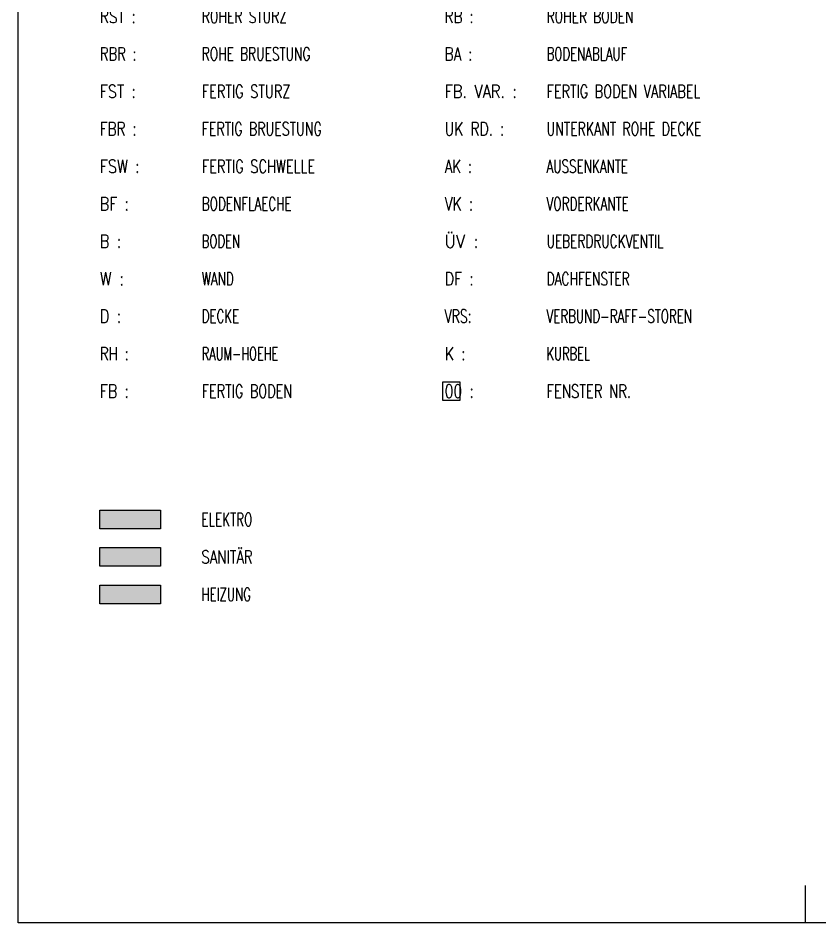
# Model space of a CAD drawing. Header units: millimetres. Extents: x -2875 to 2875, y -1485 to 1485.
# Drawn here: x -2875 to -1805, y -1485 to -278 of the extents above; entities that cross this region are included whole.
import ezdxf
from ezdxf.enums import TextEntityAlignment as Align

# ---------------------------------------------------------------- set-up
doc = ezdxf.new("R2010")
doc.units = ezdxf.units.MM
doc.header["$LTSCALE"] = 50
doc.layers.get('0').update_dxf_attribs({"linetype": 'CONTINUOUS'})
doc.layers.add('L', color=7, linetype='CONTINUOUS')
doc.layers.add('SCHRAFF', color=7, linetype='CONTINUOUS')
doc.styles.add('OUTLINE', font='OUTLINE')
doc.styles.add('SIMPLEX', font='simplex')

# ---------------------------------------------------------------- blocks, each defined once
blk = doc.blocks.new('aussp')
at = {"layer": 'SCHRAFF'}
blk.add_hatch(color=51, dxfattribs=at).paths.add_polyline_path([(-2765.999895, -959.219145), (-2684.999895, -959.219145), (-2684.999895, -934.219145), (-2765.999895, -934.219145), (-2765.999895, -959.219145)], is_closed=False, flags=16)
blk = doc.blocks.new('aussp-2')
at = {"layer": 'SCHRAFF'}
blk.add_hatch(color=131, dxfattribs=at).paths.add_polyline_path([(-2765.999895, -1009.219145), (-2684.999895, -1009.219145), (-2684.999895, -984.219145), (-2765.999895, -984.219145), (-2765.999895, -1009.219145)], is_closed=False, flags=16)
blk = doc.blocks.new('aussp-3')
at = {"layer": 'SCHRAFF'}
blk.add_hatch(color=191, dxfattribs=at).paths.add_polyline_path([(-2765.999895, -1059.219145), (-2684.999895, -1059.219145), (-2684.999895, -1034.219145), (-2765.999895, -1034.219145), (-2765.999895, -1059.219145)], is_closed=False, flags=16)
blk = doc.blocks.new('legende-2')
at = {"layer": 'SCHRAFF', "linetype": 'Continuous'}
h = blk.add_hatch(dxfattribs=at)
h.set_pattern_fill('_U', color=4, style=0, pattern_type=0)
h.set_pattern_definition([(45, (0, 0), (-3.535534, 3.535534), []), (-45, (0, 0), (3.535534, 3.535534), [])])
h.paths.add_polyline_path([(-2765.9999, -138.028586), (-2685.999895, -138.028586), (-2685.999895, -113.028586), (-2765.9999, -113.028586), (-2765.9999, -138.028586)], is_closed=False, flags=16)
h = blk.add_hatch(dxfattribs=at)
h.set_pattern_fill('_U', color=4, style=0, pattern_type=0)
h.set_pattern_definition([(45, (0, 0), (-7.071067, 7.07107), [])])
h.paths.add_polyline_path([(-2305.999895, -188.028591), (-2225.999895, -188.028591), (-2225.999895, -163.028591), (-2305.999895, -163.028591), (-2305.999895, -188.028591)], is_closed=False, flags=16)
h = blk.add_hatch(dxfattribs=at)
h.set_pattern_fill('_U', color=4, style=0, pattern_type=0)
h.set_pattern_definition([(-45, (0, 0), (5.3033, 5.3033), [])])
h.paths.add_polyline_path([(-2225.999895, -213.028586), (-2305.999895, -213.028586), (-2305.999895, -238.028586), (-2225.999895, -238.028586), (-2225.999895, -213.028586)], is_closed=False, flags=16)
at = {"layer": 'L', "color": 3, "linetype": 'Continuous'}
for p, q in [((-2685.999895, -113.028586), (-2765.9999, -113.028586)), ((-2765.9999, -113.028586), (-2765.9999, -138.028586)), ((-2685.999895, -138.028586), (-2685.999895, -113.028586)), ((-2225.999895, -113.028591), (-2305.999895, -113.028591)), ((-2305.999895, -113.028591), (-2305.999895, -138.028591)), ((-2225.999895, -138.028591), (-2225.999895, -113.028591)), ((-2765.9999, -138.028586), (-2685.999895, -138.028586)), ((-2305.999895, -138.028591), (-2225.999895, -138.028591)), ((-2685.999895, -163.028586), (-2765.9999, -163.028586)), ((-2765.9999, -163.028586), (-2765.9999, -188.028586)), ((-2685.999895, -188.028586), (-2685.999895, -163.028586)), ((-2225.999895, -163.028591), (-2305.999895, -163.028591)), ((-2305.999895, -163.028591), (-2305.999895, -188.028591)), ((-2225.999895, -188.028591), (-2225.999895, -163.028591)), ((-2765.9999, -188.028586), (-2685.999895, -188.028586)), ((-2305.999895, -188.028591), (-2225.999895, -188.028591)), ((-2685.999895, -213.028581), (-2765.9999, -213.028581)), ((-2765.9999, -213.028581), (-2765.9999, -238.028581)), ((-2685.999895, -238.028581), (-2685.999895, -213.028581)), ((-2305.999895, -213.028586), (-2225.999895, -213.028586)), ((-2305.999895, -238.028586), (-2305.999895, -213.028586)), ((-2225.999895, -213.028586), (-2225.999895, -238.028586)), ((-2765.9999, -238.028581), (-2685.999895, -238.028581)), ((-2225.999895, -238.028586), (-2305.999895, -238.028586)), ((-2285.12489, -763.704361), (-2308.62489, -763.704361)), ((-2308.62489, -763.704361), (-2308.62489, -787.352801)), ((-2285.12489, -787.352801), (-2285.12489, -763.704361)), ((-2308.62489, -787.352801), (-2285.12489, -787.352801))]:
    blk.add_line(p, q, dxfattribs=at)
at = {"layer": 'L', "color": 2, "style": 'OUTLINE', "width": 0.790155}
blk.add_text('L E G E N D E:', height=15, dxfattribs=at).set_placement((-2765.996155, -66.42859))
at = {"layer": 'L', "color": 1, "style": 'SIMPLEX'}
for s, width, p in [('BETON', 0.669643, (-2629.999895, -125.528585)), ('VORF. BETONELEMENTE', 0.715625, (-2169.999895, -125.528585)), ('KONSTRUKTION/D%%196MMUNG', 0.671374, (-2629.999895, -175.528585)), ('BACKSTEIN', 0.686044, (-2169.999895, -175.528585)), ('HOLZFASER-PLATTEN', 0.673079, (-2629.999895, -225.52858)), ('KALKSANDSTEIN', 0.677635, (-2169.999895, -225.52858)), ('RST :', 0.771654, (-2765.999895, -275.52858)), ('ROHER STURZ', 0.689166, (-2629.999895, -275.52858)), ('RB :', 0.76, (-2305.999895, -275.52858)), ('ROHER BODEN', 0.684411, (-2169.999895, -275.52858)), ('RBR :', 0.735, (-2765.999895, -325.52858)), ('ROHE BRUESTUNG', 0.681514, (-2629.999895, -325.52858)), ('BA :', 0.761311, (-2305.999895, -325.52858)), ('BODENABLAUF', 0.655577, (-2169.999895, -325.52858)), ('FST :', 0.80109, (-2765.999895, -375.52858)), ('FERTIG STURZ', 0.723682, (-2629.999895, -375.52858)), ('FB. VAR. :', 0.813731, (-2305.999895, -375.52858)), ('FERTIG BODEN VARIABEL', 0.72, (-2169.999895, -375.52858)), ('FBR :', 0.761658, (-2765.999895, -425.52858)), ('FERTIG BRUESTUNG', 0.704907, (-2629.999895, -425.52858)), ('UK RD. :', 0.776361, (-2305.999895, -425.52858)), ('UNTERKANT ROHE DECKE', 0.698746, (-2169.999895, -425.52858)), ('FSW :', 0.805063, (-2765.999895, -475.52858)), ('FERTIG SCHWELLE', 0.725645, (-2629.999895, -475.52858)), ('AK :', 0.753443, (-2305.999895, -475.52858)), ('AUSSENKANTE', 0.666667, (-2169.999895, -475.52858)), ('BF :', 0.797203, (-2765.999895, -525.52858)), ('BODENFLAECHE', 0.669088, (-2629.999895, -525.52858)), ('VK :', 0.781017, (-2305.999895, -525.52858)), ('VORDERKANTE', 0.67042, (-2169.999895, -525.52858)), ('B :', 0.81, (-2765.999895, -575.52858)), ('BODEN', 0.649351, (-2629.999895, -575.52858)), ('%%220V :', 0.913009, (-2305.999895, -575.52858)), ('UEBERDRUCKVENTIL', 0.675975, (-2169.999895, -575.52858)), ('W :', 0.869159, (-2765.999895, -625.52858)), ('WAND', 0.670588, (-2629.999895, -625.52858)), ('DF :', 0.797203, (-2305.999895, -625.52858)), ('DACHFENSTER', 0.680466, (-2169.999895, -625.52858)), ('D :', 0.81, (-2765.999895, -675.52858)), ('DECKE', 0.658407, (-2629.999895, -675.52858)), ('VRS:', 0.696, (-2305.999895, -675.52858)), ('VERBUND-RAFF-STOREN', 0.661836, (-2169.999895, -675.52858)), ('RH :', 0.747541, (-2765.999895, -725.52858)), ('RAUM-HOEHE', 0.633695, (-2629.999895, -725.52858)), ('K :', 0.798, (-2305.999895, -725.52858)), ('KURBEL', 0.63913, (-2169.999895, -725.52858)), ('FB :', 0.797203, (-2765.999895, -775.52858)), ('FERTIG BODEN', 0.718631, (-2629.999895, -775.52858)), ('00 :', 0.786207, (-2305.999895, -775.52858)), ('FENSTER NR.', 0.737304, (-2169.999895, -775.52858))]:
    blk.add_text(s, height=17.5, dxfattribs=dict(at, width=width)).set_placement(p, align=Align.MIDDLE_LEFT)
blk = doc.blocks.new('aussp-9')
at = {"layer": 'L', "color": 3, "linetype": 'Continuous'}
for p, q in [((-2765.999895, -934.219145), (-2684.999895, -934.219145)), ((-2765.999895, -959.219145), (-2765.999895, -934.219145)), ((-2684.999895, -934.219145), (-2684.999895, -959.219145)), ((-2684.999895, -959.219145), (-2765.999895, -959.219145))]:
    blk.add_line(p, q, dxfattribs=at)
at = {"layer": 'L', "color": 1, "style": 'SIMPLEX', "width": 0.672231}
blk.add_text('ELEKTRO', height=17.5, dxfattribs=at).set_placement((-2630.445475, -946.719145), align=Align.MIDDLE_LEFT)
blk = doc.blocks.new('aussp-10')
at = {"layer": 'L', "color": 3, "linetype": 'Continuous'}
for p, q in [((-2765.999895, -984.219145), (-2684.999895, -984.219145)), ((-2765.999895, -1009.219145), (-2765.999895, -984.219145)), ((-2684.999895, -984.219145), (-2684.999895, -1009.219145)), ((-2684.999895, -1009.219145), (-2765.999895, -1009.219145))]:
    blk.add_line(p, q, dxfattribs=at)
at = {"layer": 'L', "color": 1, "style": 'SIMPLEX', "width": 0.739904}
blk.add_text('SANIT%%196R', height=17.5, dxfattribs=at).set_placement((-2630.445475, -996.719145), align=Align.MIDDLE_LEFT)
blk = doc.blocks.new('aussp-11')
at = {"layer": 'L', "color": 3, "linetype": 'Continuous'}
for p, q in [((-2765.999895, -1034.219145), (-2684.999895, -1034.219145)), ((-2765.999895, -1059.219145), (-2765.999895, -1034.219145)), ((-2684.999895, -1034.219145), (-2684.999895, -1059.219145)), ((-2684.999895, -1059.219145), (-2765.999895, -1059.219145))]:
    blk.add_line(p, q, dxfattribs=at)
at = {"layer": 'L', "color": 1, "style": 'SIMPLEX', "width": 0.658128}
blk.add_text('HEIZUNG', height=17.5, dxfattribs=at).set_placement((-2630.445475, -1046.719145), align=Align.MIDDLE_LEFT)
blk = doc.blocks.new('plan-2')
at = {"layer": 'L', "color": 3, "linetype": 'Continuous'}
for p, q in [((-2874.999989, -1485.000002), (-2874.999994, 1484.999998)), ((-1824.999989, -1435.000002), (-1824.999989, -1485.000002)), ((2874.999991, -1485.000002), (-2874.999989, -1485.000002))]:
    blk.add_line(p, q, dxfattribs=at)

msp = doc.modelspace()

# ---------------------------------------------------------------- block references
for name in ['legende-2', 'aussp', 'aussp-2', 'aussp-3']:
    msp.add_blockref(name, (0, 0))
at = {"layer": 'L'}
for name in ['plan-2', 'aussp-9', 'aussp-10', 'aussp-11']:
    msp.add_blockref(name, (0, 0), dxfattribs=at)

doc.saveas('drawing.dxf')
